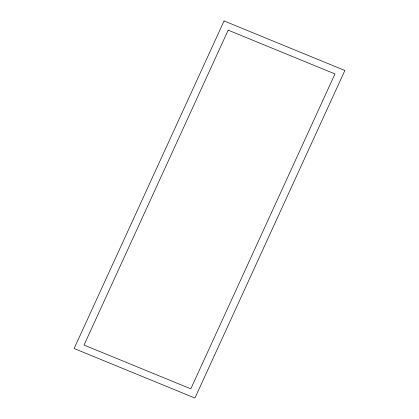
<?xml version="1.0" encoding="UTF-8"?>
<svg xmlns="http://www.w3.org/2000/svg" width="419" height="419" viewBox="0 0 419 419"><rect width="100%" height="100%" fill="white"/><g stroke="black" fill="none" stroke-linecap="round" stroke-linejoin="round"><path stroke-width="0.63" d="M224.081 20.95L74.126 348.514L194.919 398.05L344.874 70.486L224.081 20.95M228.187 30.158L84.03 345.052L190.813 388.842L334.97 73.948L228.187 30.158"/></g></svg>
